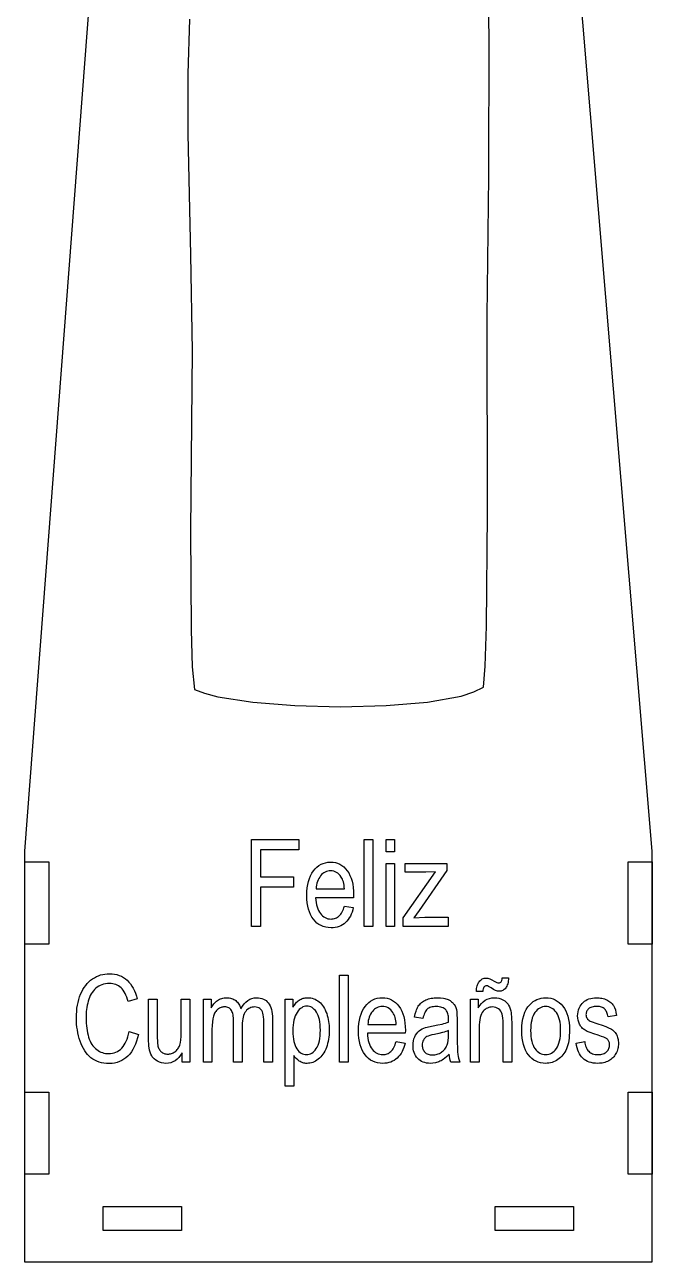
# Model space of a CAD drawing. Extents: x -1652 to 1470, y -458 to 1785.
# Drawn here: x -655.2 to -563.7, y -0.2 to 180.3 of the extents above; entities that cross this region are included whole.
import ezdxf

# ---------------------------------------------------------------- set-up
doc = ezdxf.new("R2010")
doc.units = 0
doc.layers.add('LAYER_1', color=7, linetype='CONTINUOUS')

msp = doc.modelspace()

# ---------------------------------------------------------------- linework, layer by layer
at = {"layer": 'LAYER_1', "color": 114}
for points in [[(-628.6792, 359.5224), (-592.1542, 359.8224), (-591.1542, 359.7724), (-590.3542, 359.5474), (-589.7292, 359.1974), (-589.2792, 358.6974), (-588.7292, 357.3724), (-588.5292, 355.6974), (-563.7542, 59.7724), (-563.7542, -0.1776), (-655.2292, -0.1776), (-655.2292, 59.7724), (-632.7042, 355.2724), (-632.2792, 356.9474), (-631.5042, 358.2224), (-630.3292, 359.0974), (-628.6792, 359.5224)], [(-655.2292, 58.1974), (-651.7292, 58.1974), (-651.7292, 46.1974), (-655.2292, 46.1974), (-655.2292, 58.1974)], [(-567.2042, 58.1974), (-563.7042, 58.1974), (-563.7042, 46.1974), (-567.2042, 46.1974), (-567.2042, 58.1974)], [(-655.2292, 24.6474), (-651.7292, 24.6474), (-651.7292, 12.6724), (-655.2292, 12.6724), (-655.2292, 24.6474)], [(-567.2042, 24.6474), (-563.7042, 24.6474), (-563.7042, 12.6724), (-567.2042, 12.6724), (-567.2042, 24.6474)], [(-643.7792, 4.4724), (-643.7792, 7.9724), (-632.3542, 7.9724), (-632.3542, 4.4724), (-643.7792, 4.4724)], [(-586.6292, 4.4724), (-586.6292, 7.9724), (-575.2042, 7.9724), (-575.2042, 4.4724), (-586.6292, 4.4724)]]:
    msp.add_lwpolyline(points, close=True, dxfattribs=at)
msp.add_lwpolyline([(-631.1792, 181.1224), (-631.4292, 173.1474), (-631.4292, 164.3724), (-631.0542, 146.7474), (-630.8042, 132.7474), (-631.0542, 106.5474), (-630.9792, 92.0724), (-630.8042, 86.6724), (-630.4792, 83.3724), (-629.0042, 82.7974), (-627.0542, 82.2974), (-621.9792, 81.5224), (-615.8292, 81.0224), (-609.1542, 80.8474), (-602.5292, 80.9974), (-596.4792, 81.4974), (-591.5542, 82.3974), (-589.7042, 82.9974), (-588.3292, 83.6724), (-588.0542, 86.7724), (-587.8792, 92.5724), (-587.7542, 108.9974), (-587.7792, 137.7474), (-587.5292, 158.1724), (-587.4792, 178.5974), (-587.6042, 183.1224)], dxfattribs=at)
at = {"layer": 'LAYER_1', "color": 250}
for points in [[(-622.1794, 48.7952), (-622.1794, 61.4684), (-615.2696, 61.4684), (-615.2696, 59.9816), (-620.8203, 59.9816), (-620.8203, 56.0345), (-616.0135, 56.0345), (-616.0135, 54.5477), (-620.8203, 54.5477), (-620.8203, 48.7952), (-622.1794, 48.7952)], [(-605.7419, 48.7952), (-605.7419, 61.4684), (-604.483, 61.4684), (-604.483, 48.7952), (-605.7419, 48.7952)], [(-602.535, 59.6984), (-602.535, 61.4684), (-601.2761, 61.4684), (-601.2761, 59.6984), (-602.535, 59.6984)], [(-608.6054, 51.7688), (-607.3036, 51.5564), (-607.3879, 51.2154), (-607.4887, 50.8938), (-607.6059, 50.5918), (-607.7397, 50.3093), (-607.8898, 50.0464), (-608.0563, 49.8032), (-608.2392, 49.5799), (-608.4385, 49.3763), (-608.6531, 49.1948), (-608.8821, 49.0373), (-609.1254, 48.904), (-609.3831, 48.7948), (-609.6552, 48.7099), (-609.9417, 48.6491), (-610.2428, 48.6127), (-610.5583, 48.6005), (-610.9537, 48.6199), (-611.3281, 48.6779), (-611.6815, 48.7747), (-612.0139, 48.9103), (-612.3253, 49.0845), (-612.6156, 49.2974), (-612.885, 49.5491), (-613.1333, 49.8395), (-613.3563, 50.1639), (-613.5495, 50.5197), (-613.713, 50.907), (-613.8468, 51.3255), (-613.9508, 51.7754), (-614.0252, 52.2564), (-614.0697, 52.7685), (-614.0846, 53.3116), (-614.0696, 53.873), (-614.0247, 54.4023), (-613.9497, 54.8993), (-613.8447, 55.3641), (-613.7096, 55.7965), (-613.5445, 56.1964), (-613.3492, 56.5639), (-613.1238, 56.8988), (-612.8743, 57.1985), (-612.607, 57.4581), (-612.3218, 57.6777), (-612.0187, 57.8572), (-611.6977, 57.9968), (-611.3588, 58.0965), (-611.002, 58.1563), (-610.6274, 58.1762), (-610.2648, 58.1567), (-609.9193, 58.0982), (-609.5907, 58.0006), (-609.2791, 57.8639), (-608.9844, 57.688), (-608.7068, 57.473), (-608.4462, 57.2188), (-608.2025, 56.9254), (-607.982, 56.5964), (-607.7908, 56.2356), (-607.6289, 55.843), (-607.4964, 55.4187), (-607.3933, 54.9625), (-607.3197, 54.4745), (-607.2754, 53.9547), (-607.2607, 53.4031), (-607.2679, 52.9901), (-612.7971, 52.9901), (-612.7707, 52.6238), (-612.7273, 52.2794), (-612.6667, 51.957), (-612.5891, 51.6567), (-612.4941, 51.3785), (-612.382, 51.1224), (-612.2525, 50.8887), (-612.1056, 50.6773), (-611.946, 50.4895), (-611.7767, 50.3266), (-611.5976, 50.1887), (-611.4089, 50.0759), (-611.2105, 49.988), (-611.0026, 49.9252), (-610.7852, 49.8875), (-610.5583, 49.8749), (-610.3888, 49.882), (-610.2257, 49.9031), (-610.0688, 49.9384), (-609.9184, 49.9877), (-609.7742, 50.0512), (-609.6365, 50.1287), (-609.5052, 50.2204), (-609.3804, 50.3262), (-609.2611, 50.4475), (-609.1483, 50.5856), (-609.0419, 50.7406), (-608.9419, 50.9125), (-608.8483, 51.1013), (-608.761, 51.3069), (-608.6801, 51.5294), (-608.6054, 51.7688)], [(-602.535, 48.7952), (-602.535, 57.9815), (-601.2761, 57.9815), (-601.2761, 48.7952), (-602.535, 48.7952)], [(-600.022, 48.7952), (-600.022, 50.0637), (-595.3201, 56.7779), (-596.7292, 56.7248), (-599.7359, 56.7248), (-599.7359, 57.9815), (-593.6845, 57.9815), (-593.6845, 56.9578), (-597.7092, 51.1345), (-598.4793, 50.0519), (-596.8913, 50.1404), (-593.4556, 50.1404), (-593.4556, 48.7952), (-600.022, 48.7952)], [(-612.7256, 54.2645), (-608.5911, 54.2645), (-608.6166, 54.5452), (-608.6519, 54.8077), (-608.6968, 55.052), (-608.7515, 55.2782), (-608.8158, 55.4862), (-608.8896, 55.6762), (-608.9729, 55.8481), (-609.0657, 56.002), (-609.2207, 56.2126), (-609.387, 56.3953), (-609.5646, 56.5499), (-609.7535, 56.6765), (-609.9536, 56.775), (-610.1647, 56.8454), (-610.387, 56.8877), (-610.6202, 56.9018), (-610.8322, 56.8906), (-611.0356, 56.857), (-611.2303, 56.801), (-611.4163, 56.7226), (-611.5937, 56.6217), (-611.7626, 56.4985), (-611.9229, 56.3529), (-612.0747, 56.1849), (-612.2132, 55.9981), (-612.3353, 55.7961), (-612.4412, 55.5788), (-612.5307, 55.3464), (-612.6039, 55.0987), (-612.6608, 54.8359), (-612.7014, 54.5578), (-612.7256, 54.2645)], [(-640.0118, 33.467), (-638.6527, 33.0422), (-638.7697, 32.5411), (-638.908, 32.0708), (-639.0675, 31.6314), (-639.2482, 31.2228), (-639.4502, 30.8449), (-639.6734, 30.4976), (-639.9178, 30.1808), (-640.1835, 29.8946), (-640.4675, 29.6404), (-640.7669, 29.42), (-641.0818, 29.2335), (-641.412, 29.0808), (-641.7577, 28.9619), (-642.1188, 28.877), (-642.4953, 28.826), (-642.8873, 28.809), (-643.2908, 28.822), (-643.675, 28.861), (-644.0401, 28.9261), (-644.3859, 29.0173), (-644.7124, 29.1347), (-645.0198, 29.2782), (-645.3079, 29.4479), (-645.5768, 29.6438), (-645.8283, 29.8635), (-646.0642, 30.1067), (-646.2844, 30.3734), (-646.4891, 30.6634), (-646.6783, 30.9768), (-646.852, 31.3136), (-647.0102, 31.6736), (-647.1529, 32.0569), (-647.2795, 32.4564), (-647.3893, 32.8629), (-647.4823, 33.2765), (-647.5585, 33.6971), (-647.6178, 34.125), (-647.6602, 34.5601), (-647.6856, 35.0026), (-647.6941, 35.4524), (-647.6846, 35.939), (-647.6561, 36.4098), (-647.6085, 36.8649), (-647.5418, 37.3042), (-647.456, 37.7278), (-647.3511, 38.1356), (-647.227, 38.5276), (-647.0837, 38.9039), (-646.9228, 39.2612), (-646.7457, 39.5964), (-646.5526, 39.9095), (-646.3434, 40.2004), (-646.1181, 40.4692), (-645.8767, 40.7159), (-645.6192, 40.9405), (-645.3456, 41.1429), (-645.0604, 41.3223), (-644.768, 41.4776), (-644.4686, 41.609), (-644.162, 41.7164), (-643.8485, 41.7998), (-643.5279, 41.8594), (-643.2004, 41.8951), (-642.8659, 41.907), (-642.4891, 41.8919), (-642.1278, 41.8467), (-641.7818, 41.7712), (-641.4513, 41.6655), (-641.1363, 41.5294), (-640.8366, 41.3631), (-640.5524, 41.1664), (-640.2836, 40.9394), (-640.0316, 40.6849), (-639.7994, 40.4061), (-639.5872, 40.1029), (-639.3949, 39.7752), (-639.2224, 39.4231), (-639.0698, 39.0465), (-638.9372, 38.6453), (-638.8244, 38.2195), (-640.1548, 37.8301), (-640.2485, 38.1636), (-640.3524, 38.4738), (-640.4664, 38.7607), (-640.5906, 39.0241), (-640.7248, 39.264), (-640.869, 39.4803), (-641.0232, 39.673), (-641.1873, 39.842), (-641.3618, 39.9902), (-641.5472, 40.1186), (-641.7435, 40.2271), (-641.9509, 40.3158), (-642.1691, 40.3848), (-642.3984, 40.434), (-642.6386, 40.4635), (-642.8897, 40.4733), (-643.1779, 40.4624), (-643.4542, 40.4296), (-643.7186, 40.375), (-643.971, 40.2985), (-644.2113, 40.2002), (-644.4394, 40.08), (-644.6554, 39.938), (-644.8592, 39.7741), (-645.0495, 39.5917), (-645.2252, 39.3942), (-645.3863, 39.1816), (-645.5327, 38.954), (-645.6644, 38.7115), (-645.7812, 38.4541), (-645.8832, 38.1819), (-645.9703, 37.895), (-646.0457, 37.5985), (-646.1111, 37.2998), (-646.1664, 36.9989), (-646.2117, 36.6958), (-646.2469, 36.3905), (-646.272, 36.0829), (-646.2871, 35.7732), (-646.2921, 35.4612), (-646.2862, 35.0638), (-646.2684, 34.6791), (-646.2388, 34.3073), (-646.1974, 33.9482), (-646.144, 33.6021), (-646.0789, 33.2688), (-646.0019, 32.9484), (-645.913, 32.641), (-645.8116, 32.3487), (-645.6971, 32.0756), (-645.5694, 31.8218), (-645.4284, 31.5871), (-645.2743, 31.3715), (-645.107, 31.175), (-644.9265, 30.9973), (-644.7328, 30.8386), (-644.5305, 30.6986), (-644.3241, 30.5775), (-644.1137, 30.475), (-643.8992, 30.3913), (-643.6805, 30.3262), (-643.4577, 30.2798), (-643.2306, 30.252), (-642.9994, 30.2427), (-642.7207, 30.2554), (-642.453, 30.2935), (-642.1965, 30.357), (-641.9509, 30.4459), (-641.7163, 30.56), (-641.4926, 30.6994), (-641.2797, 30.8641), (-641.0776, 31.0539), (-640.8888, 31.2696), (-640.716, 31.5098), (-640.5589, 31.7744), (-640.4178, 32.0635), (-640.2925, 32.3773), (-640.183, 32.7158), (-640.0895, 33.079), (-640.0118, 33.467)], [(-609.3327, 29.0214), (-609.3327, 41.6946), (-608.0738, 41.6946), (-608.0738, 29.0214), (-609.3327, 29.0214)], [(-589.3402, 39.3228), (-589.3355, 39.5395), (-589.3179, 39.7449), (-589.2874, 39.939), (-589.244, 40.1218), (-589.1877, 40.2935), (-589.1186, 40.454), (-589.0368, 40.6034), (-588.9421, 40.7417), (-588.8393, 40.8652), (-588.7293, 40.9723), (-588.6123, 41.0631), (-588.4881, 41.1374), (-588.357, 41.1953), (-588.2188, 41.2367), (-588.0737, 41.2615), (-587.9216, 41.2698), (-587.8085, 41.2627), (-587.6856, 41.2415), (-587.5529, 41.2062), (-587.4104, 41.1566), (-587.0964, 41.0147), (-586.7437, 40.8155), (-586.5484, 40.7049), (-586.3738, 40.6256), (-586.2203, 40.5778), (-586.088, 40.5618), (-585.9821, 40.5712), (-585.8895, 40.5994), (-585.8104, 40.6464), (-585.7446, 40.7122), (-585.6901, 40.8045), (-585.6442, 40.9346), (-585.6068, 41.1018), (-585.5777, 41.3052), (-584.6765, 41.3052), (-584.6875, 41.0674), (-584.7096, 40.845), (-584.7429, 40.638), (-584.7874, 40.4464), (-584.843, 40.2701), (-584.9098, 40.1092), (-584.9878, 39.9635), (-585.077, 39.8331), (-585.1749, 39.7179), (-585.2792, 39.618), (-585.3898, 39.5334), (-585.5068, 39.464), (-585.6303, 39.41), (-585.7604, 39.3714), (-585.897, 39.3482), (-586.0403, 39.3405), (-586.1538, 39.3481), (-586.2763, 39.3709), (-586.4075, 39.4088), (-586.5476, 39.4618), (-586.8537, 39.613), (-587.1943, 39.8243), (-587.4129, 39.9615), (-587.6003, 40.0592), (-587.7563, 40.1176), (-587.881, 40.137), (-587.9936, 40.1242), (-588.095, 40.0857), (-588.1848, 40.0212), (-588.2625, 39.9305), (-588.3296, 39.816), (-588.3767, 39.6764), (-588.4037, 39.5119), (-588.4103, 39.3228), (-589.3402, 39.3228)], [(-632.2842, 29.0214), (-632.2842, 30.3872), (-632.5102, 30.0212), (-632.7554, 29.7041), (-633.02, 29.4358), (-633.3038, 29.2165), (-633.607, 29.0459), (-633.9295, 28.9241), (-634.2715, 28.851), (-634.6328, 28.8267), (-634.9547, 28.8461), (-635.2658, 28.9042), (-635.5663, 29.0009), (-635.8559, 29.1364), (-636.1219, 29.303), (-636.3513, 29.4886), (-636.4522, 29.5887), (-636.544, 29.6936), (-636.6266, 29.8034), (-636.7, 29.9182), (-636.8274, 30.1677), (-636.9343, 30.4429), (-637.0206, 30.7441), (-637.0863, 31.0716), (-637.1194, 31.3349), (-637.1432, 31.6646), (-637.1577, 32.0606), (-637.1626, 32.523), (-637.1626, 38.2077), (-635.9036, 38.2077), (-635.9036, 33.1248), (-635.8987, 32.5657), (-635.8842, 32.1056), (-635.8604, 31.7451), (-635.8273, 31.4846), (-635.7937, 31.3351), (-635.7518, 31.1941), (-635.7015, 31.0616), (-635.6429, 30.9374), (-635.5759, 30.8215), (-635.5005, 30.7138), (-635.4166, 30.6143), (-635.3243, 30.5229), (-635.2258, 30.4409), (-635.1217, 30.3698), (-635.012, 30.3094), (-634.8966, 30.26), (-634.7755, 30.2215), (-634.6486, 30.194), (-634.5161, 30.1774), (-634.3777, 30.1719), (-634.2375, 30.1774), (-634.0996, 30.1941), (-633.9639, 30.2218), (-633.8304, 30.2608), (-633.6992, 30.3109), (-633.5702, 30.3722), (-633.4435, 30.4449), (-633.319, 30.5288), (-633.2001, 30.6226), (-633.0901, 30.7245), (-632.9891, 30.8347), (-632.897, 30.9529), (-632.8138, 31.0791), (-632.7396, 31.2133), (-632.6743, 31.3554), (-632.618, 31.5053), (-632.5286, 31.8481), (-632.4645, 32.2612), (-632.4259, 32.744), (-632.413, 33.2959), (-632.413, 38.2077), (-631.154, 38.2077), (-631.154, 29.0214), (-632.2842, 29.0214)], [(-629.1775, 29.0214), (-629.1775, 38.2077), (-628.0473, 38.2077), (-628.0473, 36.9097), (-627.9569, 37.0738), (-627.8592, 37.2299), (-627.7541, 37.3777), (-627.6417, 37.5174), (-627.5221, 37.6487), (-627.3952, 37.7717), (-627.2611, 37.8863), (-627.1198, 37.9923), (-626.9725, 38.0887), (-626.8203, 38.1721), (-626.663, 38.2426), (-626.5008, 38.3003), (-626.3335, 38.345), (-626.1612, 38.3769), (-625.9837, 38.396), (-625.8012, 38.4024), (-625.6002, 38.3958), (-625.4083, 38.3759), (-625.2257, 38.3428), (-625.0523, 38.2966), (-624.8882, 38.2372), (-624.7334, 38.1647), (-624.5879, 38.0791), (-624.4517, 37.9805), (-624.3251, 37.8692), (-624.2081, 37.7476), (-624.1008, 37.6156), (-624.0032, 37.4731), (-623.9153, 37.3202), (-623.8372, 37.1567), (-623.7688, 36.9825), (-623.7102, 36.7976), (-623.4803, 37.174), (-623.234, 37.5001), (-622.9713, 37.7759), (-622.6921, 38.0016), (-622.3963, 38.177), (-622.084, 38.3022), (-621.755, 38.3774), (-621.4093, 38.4024), (-621.1401, 38.3906), (-620.8868, 38.3553), (-620.6495, 38.2964), (-620.4282, 38.214), (-620.223, 38.1078), (-620.034, 37.978), (-619.8612, 37.8245), (-619.7046, 37.6472), (-619.5645, 37.4453), (-619.443, 37.218), (-619.3402, 36.9652), (-619.2559, 36.687), (-619.1904, 36.3833), (-619.1435, 36.0542), (-619.1154, 35.6996), (-619.106, 35.3196), (-619.106, 29.0214), (-620.365, 29.0214), (-620.365, 34.8034), (-620.373, 35.2359), (-620.3966, 35.604), (-620.4354, 35.9073), (-620.489, 36.1456), (-620.5623, 36.341), (-620.661, 36.5159), (-620.7851, 36.6708), (-620.9349, 36.8064), (-621.103, 36.9165), (-621.2851, 36.9949), (-621.4811, 37.0417), (-621.6907, 37.0572), (-621.8831, 37.0471), (-622.0671, 37.0169), (-622.2427, 36.9665), (-622.4099, 36.896), (-622.5686, 36.8055), (-622.719, 36.695), (-622.8611, 36.5645), (-622.9949, 36.4141), (-623.1164, 36.2406), (-623.2216, 36.0429), (-623.3105, 35.8213), (-623.3832, 35.5755), (-623.4397, 35.3057), (-623.4801, 35.0119), (-623.5042, 34.694), (-623.5123, 34.352), (-623.5123, 29.0214), (-624.7712, 29.0214), (-624.7712, 34.9833), (-624.776, 35.2341), (-624.7904, 35.4689), (-624.8145, 35.6876), (-624.8481, 35.8901), (-624.8914, 36.0764), (-624.9443, 36.2465), (-625.0067, 36.4004), (-625.0788, 36.538), (-625.1618, 36.6594), (-625.2572, 36.7647), (-625.3647, 36.8539), (-625.4844, 36.927), (-625.6164, 36.9839), (-625.7605, 37.0246), (-625.9167, 37.049), (-626.085, 37.0572), (-626.2161, 37.0518), (-626.3447, 37.0356), (-626.4709, 37.0086), (-626.5946, 36.9709), (-626.7159, 36.9223), (-626.8347, 36.863), (-626.951, 36.7929), (-627.0649, 36.712), (-627.1737, 36.6207), (-627.2747, 36.5195), (-627.3679, 36.4082), (-627.4533, 36.2868), (-627.5311, 36.1554), (-627.6011, 36.0138), (-627.6635, 35.8621), (-627.7183, 35.7002), (-627.8059, 35.3313), (-627.8685, 34.8886), (-627.906, 34.3723), (-627.9185, 33.7827), (-627.9185, 29.0214), (-629.1775, 29.0214)], [(-617.2606, 25.4991), (-617.2606, 38.2077), (-616.1161, 38.2077), (-616.1161, 37.0011), (-615.9073, 37.3291), (-615.6852, 37.6136), (-615.569, 37.7395), (-615.4495, 37.8545), (-615.3267, 37.9584), (-615.2005, 38.0513), (-615.0701, 38.1333), (-614.9327, 38.2045), (-614.7886, 38.2648), (-614.6375, 38.3143), (-614.4797, 38.3528), (-614.315, 38.3803), (-614.1436, 38.3969), (-613.9654, 38.4024), (-613.7311, 38.393), (-613.504, 38.3647), (-613.284, 38.3176), (-613.071, 38.2516), (-612.8651, 38.1666), (-612.6662, 38.0626), (-612.4743, 37.9396), (-612.2893, 37.7976), (-612.1134, 37.6393), (-611.9486, 37.4653), (-611.7949, 37.2756), (-611.6524, 37.0705), (-611.5209, 36.8498), (-611.4004, 36.6137), (-611.291, 36.3622), (-611.1925, 36.0955), (-611.1061, 35.8168), (-611.0311, 35.5317), (-610.9676, 35.2402), (-610.9156, 34.942), (-610.8751, 34.6372), (-610.8461, 34.3257), (-610.8287, 34.0075), (-610.8229, 33.6824), (-610.8293, 33.336), (-610.8484, 32.9982), (-610.8802, 32.6689), (-610.9248, 32.3482), (-610.9822, 32.0361), (-611.0522, 31.7326), (-611.135, 31.4377), (-611.2306, 31.1513), (-611.3384, 30.8785), (-611.4578, 30.622), (-611.5888, 30.3817), (-611.7314, 30.1579), (-611.8856, 29.9503), (-612.0515, 29.759), (-612.2289, 29.5841), (-612.418, 29.4255), (-612.6134, 29.2854), (-612.8114, 29.1639), (-613.012, 29.061), (-613.2153, 28.9768), (-613.4211, 28.9112), (-613.6294, 28.8643), (-613.8403, 28.8361), (-614.0537, 28.8267), (-614.209, 28.8318), (-614.3603, 28.8472), (-614.5076, 28.8728), (-614.6507, 28.9086), (-614.7896, 28.9546), (-614.9244, 29.0109), (-615.055, 29.0774), (-615.1814, 29.1541), (-615.4202, 29.3284), (-615.6362, 29.524), (-615.8299, 29.7411), (-616.0016, 29.9801), (-616.0016, 25.4991), (-617.2606, 25.4991)], [(-601.0615, 31.995), (-599.7597, 31.7826), (-599.844, 31.4416), (-599.9447, 31.12), (-600.062, 30.818), (-600.1957, 30.5355), (-600.3459, 30.2726), (-600.5124, 30.0294), (-600.6953, 29.8061), (-600.8946, 29.6025), (-601.1092, 29.421), (-601.3381, 29.2635), (-601.5814, 29.1302), (-601.8391, 29.021), (-602.1112, 28.9361), (-602.3977, 28.8753), (-602.6988, 28.8389), (-603.0143, 28.8267), (-603.4097, 28.8461), (-603.7842, 28.9041), (-604.1376, 29.0009), (-604.47, 29.1365), (-604.7813, 29.3107), (-605.0717, 29.5236), (-605.3411, 29.7753), (-605.5894, 30.0657), (-605.8124, 30.3901), (-606.0056, 30.7459), (-606.1691, 31.1332), (-606.3029, 31.5517), (-606.4069, 32.0016), (-606.4812, 32.4826), (-606.5258, 32.9947), (-606.5407, 33.5378), (-606.5257, 34.0992), (-606.4808, 34.6285), (-606.4058, 35.1255), (-606.3008, 35.5903), (-606.1657, 36.0227), (-606.0006, 36.4226), (-605.8053, 36.7901), (-605.5799, 37.125), (-605.3304, 37.4247), (-605.063, 37.6843), (-604.7778, 37.9039), (-604.4747, 38.0834), (-604.1537, 38.223), (-603.8148, 38.3227), (-603.458, 38.3825), (-603.0834, 38.4024), (-602.7209, 38.3829), (-602.3753, 38.3244), (-602.0467, 38.2268), (-601.7351, 38.0901), (-601.4405, 37.9142), (-601.1629, 37.6992), (-600.9022, 37.445), (-600.6586, 37.1516), (-600.4381, 36.8226), (-600.2469, 36.4618), (-600.085, 36.0692), (-599.9525, 35.6449), (-599.8494, 35.1887), (-599.7757, 34.7007), (-599.7315, 34.1809), (-599.7167, 33.6293), (-599.7239, 33.2163), (-605.2532, 33.2163), (-605.2268, 32.85), (-605.1834, 32.5056), (-605.1228, 32.1832), (-605.0452, 31.8829), (-604.9502, 31.6047), (-604.8381, 31.3486), (-604.7086, 31.1149), (-604.5617, 30.9035), (-604.4021, 30.7157), (-604.2328, 30.5528), (-604.0537, 30.4149), (-603.8649, 30.3021), (-603.6665, 30.2142), (-603.4586, 30.1514), (-603.2412, 30.1137), (-603.0143, 30.1011), (-602.8449, 30.1082), (-602.6817, 30.1293), (-602.5249, 30.1646), (-602.3744, 30.2139), (-602.2303, 30.2774), (-602.0926, 30.3549), (-601.9613, 30.4466), (-601.8365, 30.5524), (-601.7172, 30.6737), (-601.6044, 30.8118), (-601.498, 30.9668), (-601.398, 31.1387), (-601.3044, 31.3275), (-601.2171, 31.5331), (-601.1362, 31.7556), (-601.0615, 31.995)], [(-593.3196, 30.1719), (-593.6669, 29.83), (-594.0078, 29.5428), (-594.1757, 29.4196), (-594.3419, 29.3098), (-594.5064, 29.2135), (-594.6691, 29.1305), (-594.8324, 29.059), (-594.9987, 28.9972), (-595.1679, 28.9449), (-595.3401, 28.9023), (-595.6935, 28.8456), (-596.0593, 28.8267), (-596.3562, 28.8382), (-596.6355, 28.8726), (-596.8972, 28.9301), (-597.1411, 29.0107), (-597.3674, 29.1143), (-597.5761, 29.2411), (-597.7671, 29.3911), (-597.9405, 29.5642), (-598.0947, 29.7543), (-598.2284, 29.9574), (-598.3415, 30.1734), (-598.434, 30.4024), (-598.506, 30.6441), (-598.5574, 30.8987), (-598.5882, 31.1661), (-598.5985, 31.4463), (-598.5829, 31.7754), (-598.5362, 32.0901), (-598.4587, 32.3904), (-598.3506, 32.6764), (-598.216, 32.9409), (-598.0627, 33.1772), (-597.8906, 33.3858), (-597.6997, 33.5673), (-597.4917, 33.7254), (-597.2717, 33.8634), (-597.0391, 33.9809), (-596.7936, 34.0777), (-595.673, 34.3107), (-594.961, 34.4273), (-594.3488, 34.5556), (-594.0804, 34.6239), (-593.8373, 34.6949), (-593.6194, 34.7685), (-593.427, 34.8447), (-593.4198, 35.2488), (-593.4254, 35.4768), (-593.4422, 35.6874), (-593.4701, 35.8806), (-593.5092, 36.0564), (-593.5595, 36.2147), (-593.621, 36.3556), (-593.6936, 36.4791), (-593.7774, 36.5852), (-593.9055, 36.7085), (-594.0483, 36.8153), (-594.2058, 36.9056), (-594.378, 36.9794), (-594.5648, 37.0367), (-594.7662, 37.0776), (-594.9822, 37.1021), (-595.2128, 37.1103), (-595.4282, 37.1042), (-595.629, 37.086), (-595.8152, 37.0557), (-595.9868, 37.0133), (-596.1438, 36.9589), (-596.2861, 36.8925), (-596.4137, 36.8141), (-596.5266, 36.7238), (-596.6294, 36.6183), (-596.7252, 36.4942), (-596.8139, 36.3516), (-596.8956, 36.1903), (-596.9703, 36.0103), (-597.0382, 35.8116), (-597.0993, 35.5942), (-597.1536, 35.358), (-598.3839, 35.5704), (-598.2864, 36.0361), (-598.1619, 36.455), (-598.0894, 36.6469), (-598.0101, 36.827), (-597.9239, 36.9952), (-597.8308, 37.1516), (-597.7289, 37.2976), (-597.6162, 37.4349), (-597.4928, 37.5634), (-597.3587, 37.6833), (-597.2138, 37.7947), (-597.0582, 37.8975), (-596.8919, 37.9919), (-596.7149, 38.0779), (-596.5296, 38.1537), (-596.3368, 38.2194), (-596.1366, 38.2752), (-595.929, 38.3209), (-595.7141, 38.3565), (-595.4921, 38.382), (-595.2629, 38.3973), (-595.0268, 38.4024), (-594.5731, 38.3852), (-594.1634, 38.3334), (-593.9751, 38.2945), (-593.798, 38.2468), (-593.6319, 38.1904), (-593.477, 38.1251), (-593.1995, 37.9773), (-592.9608, 37.8124), (-592.8562, 37.7233), (-592.7615, 37.6297), (-592.6768, 37.5316), (-592.602, 37.4289), (-592.4728, 37.2049), (-592.3641, 36.9532), (-592.276, 36.6739), (-592.2085, 36.3669), (-592.1465, 34.9361), (-592.1465, 32.8711), (-592.1416, 31.8887), (-592.1269, 31.1048), (-592.1023, 30.519), (-592.0679, 30.1306), (-592.0202, 29.844), (-591.9525, 29.5638), (-591.8657, 29.2897), (-591.7603, 29.0214), (-593.0764, 29.0214), (-593.1627, 29.2775), (-593.232, 29.5546), (-593.2843, 29.8527), (-593.3196, 30.1719)], [(-590.2129, 29.0214), (-590.2129, 38.2077), (-589.0827, 38.2077), (-589.0827, 36.9038), (-588.8675, 37.2553), (-588.6294, 37.5598), (-588.3686, 37.8174), (-588.0852, 38.0281), (-587.779, 38.1919), (-587.4501, 38.3089), (-587.0987, 38.379), (-586.7246, 38.4024), (-586.3956, 38.3836), (-586.0806, 38.3275), (-585.7794, 38.2344), (-585.4919, 38.1044), (-585.2286, 37.9441), (-585.0005, 37.76), (-584.8996, 37.6592), (-584.8076, 37.5527), (-584.7245, 37.4405), (-584.6503, 37.3227), (-584.5211, 37.0699), (-584.4127, 36.7942), (-584.3253, 36.4959), (-584.2592, 36.1751), (-584.1901, 34.6618), (-584.1901, 29.0214), (-585.449, 29.0214), (-585.449, 34.6028), (-585.458, 35.0486), (-585.4851, 35.4343), (-585.5305, 35.7598), (-585.5945, 36.0247), (-585.6821, 36.2476), (-585.798, 36.4473), (-585.9422, 36.6237), (-586.1142, 36.7769), (-586.3086, 36.8991), (-586.5195, 36.9868), (-586.7466, 37.0395), (-586.9893, 37.0572), (-587.1861, 37.0474), (-587.376, 37.0179), (-587.5591, 36.9687), (-587.7353, 36.8997), (-587.9047, 36.811), (-588.0673, 36.7025), (-588.2231, 36.5741), (-588.3722, 36.4259), (-588.5088, 36.251), (-588.6271, 36.0405), (-588.7271, 35.7944), (-588.8088, 35.5129), (-588.8723, 35.1959), (-588.9177, 34.8436), (-588.9448, 34.4561), (-588.9539, 34.0334), (-588.9539, 29.0214), (-590.2129, 29.0214)], [(-582.7285, 33.6145), (-582.7106, 34.23), (-582.6569, 34.8043), (-582.5674, 35.3374), (-582.4421, 35.8293), (-582.2809, 36.2799), (-582.0837, 36.6894), (-581.8507, 37.0576), (-581.5817, 37.3846), (-581.3362, 37.6231), (-581.0775, 37.8299), (-580.8054, 38.0048), (-580.52, 38.1479), (-580.2215, 38.2593), (-579.9099, 38.3388), (-579.5852, 38.3865), (-579.2474, 38.4024), (-578.8742, 38.383), (-578.5183, 38.325), (-578.1796, 38.2282), (-577.8582, 38.0927), (-577.5542, 37.9184), (-577.2675, 37.7055), (-576.9981, 37.4538), (-576.7462, 37.1634), (-576.519, 36.8398), (-576.322, 36.4864), (-576.1552, 36.1033), (-576.0187, 35.6906), (-575.9125, 35.2482), (-575.8366, 34.7764), (-575.791, 34.275), (-575.7758, 33.7443), (-575.7825, 33.3137), (-575.8026, 32.9068), (-575.8361, 32.5237), (-575.8831, 32.1642), (-575.9434, 31.8284), (-576.0172, 31.5162), (-576.1044, 31.2276), (-576.205, 30.9625), (-576.3184, 30.7162), (-576.4442, 30.484), (-576.5822, 30.2659), (-576.7325, 30.062), (-576.8952, 29.8721), (-577.0701, 29.6964), (-577.2573, 29.5347), (-577.4568, 29.3872), (-577.664, 29.2556), (-577.876, 29.1416), (-578.0929, 29.0452), (-578.3145, 28.9665), (-578.5409, 28.9053), (-578.7718, 28.8616), (-579.0073, 28.8354), (-579.2474, 28.8267), (-579.6278, 28.8459), (-579.9895, 28.9036), (-580.3325, 28.9998), (-580.6568, 29.1346), (-580.9624, 29.3079), (-581.2495, 29.5199), (-581.5179, 29.7705), (-581.7677, 30.0598), (-581.9931, 30.3854), (-582.1884, 30.745), (-582.3535, 31.1386), (-582.4886, 31.5661), (-582.5936, 32.0275), (-582.6686, 32.5227), (-582.7135, 33.0517), (-582.7285, 33.6145)], [(-574.8006, 31.7649), (-573.556, 32.0127), (-573.5242, 31.7882), (-573.4805, 31.5773), (-573.4251, 31.3799), (-573.3579, 31.1959), (-573.2789, 31.0253), (-573.1882, 30.8681), (-573.0859, 30.7242), (-572.9719, 30.5937), (-572.8461, 30.4785), (-572.7082, 30.3786), (-572.5584, 30.294), (-572.3967, 30.2246), (-572.2231, 30.1706), (-572.0377, 30.132), (-571.8407, 30.1088), (-571.6319, 30.1011), (-571.4217, 30.1079), (-571.2255, 30.1282), (-571.0433, 30.1622), (-570.8752, 30.2099), (-570.721, 30.2712), (-570.5807, 30.3463), (-570.4544, 30.4351), (-570.3419, 30.5377), (-570.2438, 30.6486), (-570.1587, 30.7644), (-570.0866, 30.8852), (-570.0275, 31.0108), (-569.9815, 31.1413), (-569.9486, 31.2765), (-569.9289, 31.4165), (-569.9223, 31.5613), (-569.9282, 31.6895), (-569.946, 31.8107), (-569.9755, 31.925), (-570.0168, 32.0322), (-570.0698, 32.1324), (-570.1345, 32.2255), (-570.211, 32.3115), (-570.299, 32.3903), (-570.4787, 32.501), (-570.7532, 32.6255), (-571.1225, 32.7645), (-571.5866, 32.9183), (-572.2237, 33.1258), (-572.7549, 33.3188), (-573.1806, 33.4975), (-573.5012, 33.6617), (-573.6304, 33.745), (-573.7515, 33.8355), (-573.8646, 33.9333), (-573.9697, 34.0386), (-574.0667, 34.1513), (-574.1557, 34.2715), (-574.2366, 34.3994), (-574.3095, 34.5349), (-574.4302, 34.8192), (-574.5166, 35.1187), (-574.5686, 35.433), (-574.586, 35.7621), (-574.5717, 36.0636), (-574.5291, 36.3533), (-574.4583, 36.6312), (-574.3596, 36.8979), (-574.2353, 37.1479), (-574.091, 37.3758), (-573.9267, 37.5816), (-573.742, 37.7652), (-573.582, 37.893), (-573.3954, 38.0108), (-573.1824, 38.1186), (-572.9433, 38.2165), (-572.6852, 38.2978), (-572.4187, 38.3559), (-572.1432, 38.3908), (-571.8584, 38.4024), (-571.6436, 38.3976), (-571.4355, 38.383), (-571.234, 38.3587), (-571.0393, 38.3246), (-570.8513, 38.2807), (-570.67, 38.2269), (-570.4955, 38.1633), (-570.3276, 38.0897), (-570.1677, 38.0087), (-570.0187, 37.9205), (-569.8806, 37.8253), (-569.7534, 37.7232), (-569.6369, 37.6141), (-569.5314, 37.4981), (-569.4365, 37.3754), (-569.3525, 37.246), (-569.2086, 36.9561), (-569.0884, 36.6217), (-568.9924, 36.2425), (-568.9209, 35.8182), (-570.1512, 35.6058), (-570.1768, 35.7802), (-570.2124, 35.9448), (-570.2581, 36.0997), (-570.3137, 36.2448), (-570.3792, 36.3801), (-570.4547, 36.5056), (-570.54, 36.6211), (-570.6352, 36.7268), (-570.7405, 36.8211), (-570.8561, 36.9027), (-570.9821, 36.9717), (-571.1184, 37.0281), (-571.2651, 37.0718), (-571.4222, 37.1031), (-571.5897, 37.1218), (-571.7678, 37.128), (-571.9757, 37.1225), (-572.1683, 37.1059), (-572.3456, 37.0782), (-572.5075, 37.0395), (-572.654, 36.9897), (-572.7851, 36.9289), (-572.9006, 36.857), (-573.0005, 36.774), (-573.0869, 36.6836), (-573.1618, 36.5893), (-573.2253, 36.4912), (-573.2773, 36.3894), (-573.3178, 36.2838), (-573.3468, 36.1745), (-573.3642, 36.0616), (-573.37, 35.945), (-573.3606, 35.7979), (-573.3322, 35.6578), (-573.2845, 35.5248), (-573.2174, 35.3993), (-573.1298, 35.2804), (-573.0205, 35.1718), (-572.8892, 35.0736), (-572.7358, 34.9863), (-571.6271, 34.588), (-571.012, 34.3785), (-570.497, 34.1883), (-570.0821, 34.018), (-569.7673, 33.8682), (-569.6386, 33.7944), (-569.517, 33.7124), (-569.4026, 33.6223), (-569.2953, 33.5242), (-569.1951, 33.4182), (-569.1021, 33.3044), (-569.0163, 33.183), (-568.9376, 33.054), (-568.8664, 32.9161), (-568.8048, 32.7702), (-568.7527, 32.6162), (-568.7102, 32.4541), (-568.6772, 32.2838), (-568.6536, 32.1053), (-568.6395, 31.9186), (-568.6348, 31.7236), (-568.6405, 31.5314), (-568.6576, 31.3419), (-568.6862, 31.1552), (-568.7263, 30.9713), (-568.7779, 30.7902), (-568.841, 30.6118), (-568.9156, 30.4362), (-569.0019, 30.2633), (-569.0991, 30.0967), (-569.2063, 29.9398), (-569.3235, 29.7925), (-569.4508, 29.6549), (-569.5882, 29.527), (-569.7356, 29.4088), (-569.8931, 29.3002), (-570.0606, 29.2013), (-570.2368, 29.1132), (-570.4187, 29.037), (-570.6061, 28.9726), (-570.7992, 28.92), (-570.9978, 28.8791), (-571.202, 28.85), (-571.4117, 28.8325), (-571.6271, 28.8267), (-571.9777, 28.8383), (-572.307, 28.8731), (-572.615, 28.9311), (-572.9015, 29.0122), (-573.1666, 29.1164), (-573.4102, 29.2436), (-573.6322, 29.3939), (-573.8326, 29.5671), (-574.0136, 29.764), (-574.1773, 29.9831), (-574.324, 30.2244), (-574.4534, 30.4879), (-574.5658, 30.7736), (-574.6611, 31.0817), (-574.7394, 31.4121), (-574.8006, 31.7649)], [(-616.1161, 33.5585), (-616.1071, 33.1315), (-616.0799, 32.7332), (-616.0348, 32.3637), (-615.9716, 32.023), (-615.8904, 31.711), (-615.7912, 31.4278), (-615.6741, 31.1734), (-615.5391, 30.9477), (-615.3904, 30.7496), (-615.2342, 30.5777), (-615.0703, 30.4322), (-614.8989, 30.3131), (-614.7198, 30.2204), (-614.5332, 30.1542), (-614.3389, 30.1144), (-614.1371, 30.1011), (-613.9317, 30.1148), (-613.7339, 30.1559), (-613.5436, 30.2243), (-613.361, 30.3201), (-613.186, 30.4433), (-613.0186, 30.5939), (-612.8587, 30.7719), (-612.7065, 30.9772), (-612.5666, 31.2112), (-612.4454, 31.4751), (-612.3429, 31.7689), (-612.2592, 32.0927), (-612.194, 32.4465), (-612.1476, 32.8303), (-612.1197, 33.2443), (-612.1104, 33.6883), (-612.1195, 34.1126), (-612.1467, 34.5092), (-612.192, 34.8782), (-612.2556, 35.2197), (-612.3373, 35.5337), (-612.4374, 35.8202), (-612.5556, 36.0792), (-612.6922, 36.3108), (-612.8414, 36.5151), (-612.9976, 36.692), (-613.1608, 36.8416), (-613.3309, 36.9639), (-613.5081, 37.059), (-613.6924, 37.1268), (-613.8838, 37.1675), (-614.0823, 37.1811), (-614.2797, 37.1666), (-614.4713, 37.1231), (-614.657, 37.0506), (-614.837, 36.9491), (-615.0111, 36.8188), (-615.1794, 36.6596), (-615.3419, 36.4716), (-615.4986, 36.2548), (-615.6435, 36.0095), (-615.7691, 35.7381), (-615.8752, 35.4406), (-615.962, 35.1168), (-616.0295, 34.7668), (-616.0776, 34.3905), (-616.1065, 33.9877), (-616.1161, 33.5585)], [(-605.1816, 34.4907), (-601.0472, 34.4907), (-601.0727, 34.7714), (-601.108, 35.0339), (-601.1529, 35.2782), (-601.2076, 35.5044), (-601.2718, 35.7124), (-601.3456, 35.9024), (-601.4289, 36.0743), (-601.5217, 36.2282), (-601.6767, 36.4388), (-601.8431, 36.6215), (-602.0207, 36.7761), (-602.2096, 36.9027), (-602.4096, 37.0012), (-602.6208, 37.0716), (-602.843, 37.1139), (-603.0763, 37.128), (-603.2883, 37.1168), (-603.4917, 37.0832), (-603.6863, 37.0272), (-603.8724, 36.9488), (-604.0498, 36.8479), (-604.2186, 36.7247), (-604.3789, 36.5791), (-604.5307, 36.4111), (-604.6692, 36.2243), (-604.7914, 36.0223), (-604.8972, 35.805), (-604.9867, 35.5726), (-605.0599, 35.3249), (-605.1168, 35.0621), (-605.1574, 34.784), (-605.1816, 34.4907)], [(-581.441, 33.6116), (-581.4313, 33.1851), (-581.4021, 32.7864), (-581.3535, 32.4153), (-581.2854, 32.0721), (-581.1979, 31.7566), (-581.091, 31.4689), (-580.9646, 31.2091), (-580.8187, 30.9772), (-580.6573, 30.7719), (-580.486, 30.5939), (-580.3048, 30.4433), (-580.1135, 30.3201), (-579.9122, 30.2243), (-579.7008, 30.1559), (-579.4792, 30.1148), (-579.2474, 30.1011), (-579.0181, 30.1148), (-578.7985, 30.1559), (-578.5887, 30.2245), (-578.3887, 30.3205), (-578.1985, 30.444), (-578.0179, 30.5952), (-577.847, 30.7739), (-577.6857, 30.9802), (-577.5398, 31.2147), (-577.4134, 31.478), (-577.3064, 31.77), (-577.2189, 32.0909), (-577.1508, 32.4404), (-577.1022, 32.8188), (-577.073, 33.2259), (-577.0633, 33.6617), (-577.0731, 34.0736), (-577.1026, 34.4598), (-577.1517, 34.8202), (-577.2204, 35.1548), (-577.3086, 35.4635), (-577.4164, 35.7463), (-577.5436, 36.0032), (-577.6904, 36.2341), (-577.8517, 36.4394), (-578.0225, 36.6174), (-578.203, 36.768), (-578.3929, 36.8912), (-578.5923, 36.9871), (-578.8012, 37.0555), (-579.0196, 37.0966), (-579.2474, 37.1103), (-579.4792, 37.0967), (-579.7008, 37.056), (-579.9122, 36.9882), (-580.1135, 36.8931), (-580.3048, 36.7708), (-580.486, 36.6212), (-580.6573, 36.4443), (-580.8187, 36.24), (-580.9646, 36.0083), (-581.091, 35.7488), (-581.1979, 35.4618), (-581.2854, 35.1471), (-581.3535, 34.8047), (-581.4021, 34.4346), (-581.4313, 34.0369), (-581.441, 33.6116)], [(-593.4198, 33.6234), (-593.6022, 33.5388), (-593.8061, 33.4575), (-594.0314, 33.3795), (-594.2781, 33.3048), (-594.836, 33.1654), (-595.4798, 33.0393), (-595.841, 32.9685), (-596.1451, 32.8933), (-596.3918, 32.8136), (-596.5814, 32.7295), (-596.733, 32.6333), (-596.866, 32.5175), (-596.9807, 32.3823), (-597.0773, 32.228), (-597.1542, 32.0576), (-597.2094, 31.8781), (-597.2427, 31.6891), (-597.2538, 31.4905), (-597.2479, 31.3398), (-597.2301, 31.1952), (-597.2004, 31.0569), (-597.1587, 30.9249), (-597.1051, 30.7992), (-597.0395, 30.6799), (-596.9619, 30.5672), (-596.8723, 30.461), (-596.7712, 30.3645), (-596.6591, 30.2807), (-596.536, 30.2097), (-596.402, 30.1516), (-596.257, 30.1063), (-596.1011, 30.0739), (-595.9342, 30.0545), (-595.7564, 30.048), (-595.5774, 30.0541), (-595.4032, 30.0724), (-595.234, 30.1029), (-595.0697, 30.1457), (-594.9104, 30.2008), (-594.7559, 30.2683), (-594.6064, 30.3481), (-594.4618, 30.4403), (-594.3251, 30.5422), (-594.1976, 30.6532), (-594.0794, 30.7733), (-593.9706, 30.9024), (-593.8711, 31.0404), (-593.7811, 31.1875), (-593.7006, 31.3434), (-593.6296, 31.5082), (-593.5406, 31.8025), (-593.4773, 32.1587), (-593.4395, 32.5769), (-593.427, 33.057), (-593.4198, 33.6234)]]:
    msp.add_lwpolyline(points, close=True, dxfattribs=at)

doc.saveas('drawing.dxf')
